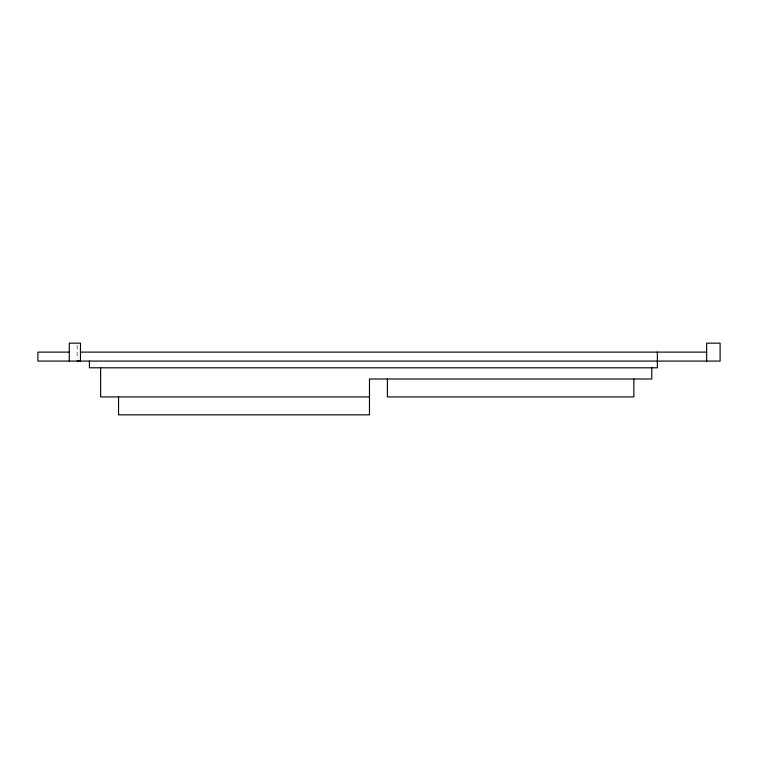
<?xml version="1.0" encoding="UTF-8"?>
<svg xmlns="http://www.w3.org/2000/svg" width="758" height="758" viewBox="0 0 758 758"><rect width="100%" height="100%" fill="white"/><g stroke="black" fill="none" stroke-linecap="round" stroke-linejoin="round"><path stroke-width="0.57" stroke-dasharray="3.79 2.84" d="M77.108 345.392L77.108 358.837"/><path stroke-width="1.14" d="M77.108 361.073L80.471 360.353M69.262 352.119L37.9 352.119L37.9 361.073L720.1 361.073L720.1 343.156L706.655 343.156L706.655 361.073M80.471 352.119L706.655 352.119M369.478 396.927L100.634 396.927L100.634 367.801M657.366 352.119L657.366 367.801L89.425 367.801L89.425 361.073M651.766 367.801L651.766 379L369.478 379L369.478 414.844L118.551 414.844L118.551 396.927M633.849 379L633.849 396.927L387.404 396.927L387.404 379M80.471 361.073L80.471 343.156L69.262 343.156L69.262 361.073"/></g></svg>
